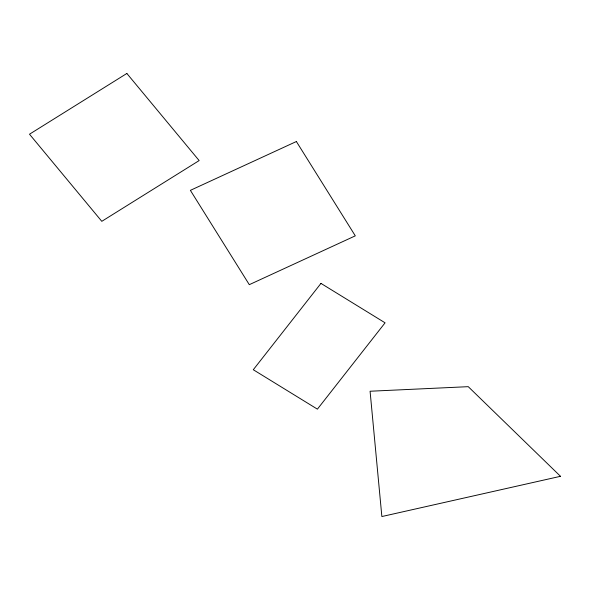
<?xml version="1.0" encoding="UTF-8"?>
<svg xmlns="http://www.w3.org/2000/svg" width="590" height="590" viewBox="0 0 590 590"><rect width="100%" height="100%" fill="white"/><g stroke="black" fill="none" stroke-linecap="round" stroke-linejoin="round"><path stroke-width="0.89" d="M320.96 283.399L253.287 369.731L317.398 409.15L385.078 322.819L320.96 283.399M126.857 73.462L29.5 134.21L101.797 221.331L199.155 160.576L126.857 73.462M296.372 141.526L190.378 190.349L249.305 284.668L355.298 235.845L296.372 141.526M560.5 476.307L381.863 516.538L370.078 391.236L468.246 386.671L560.5 476.307"/></g></svg>
